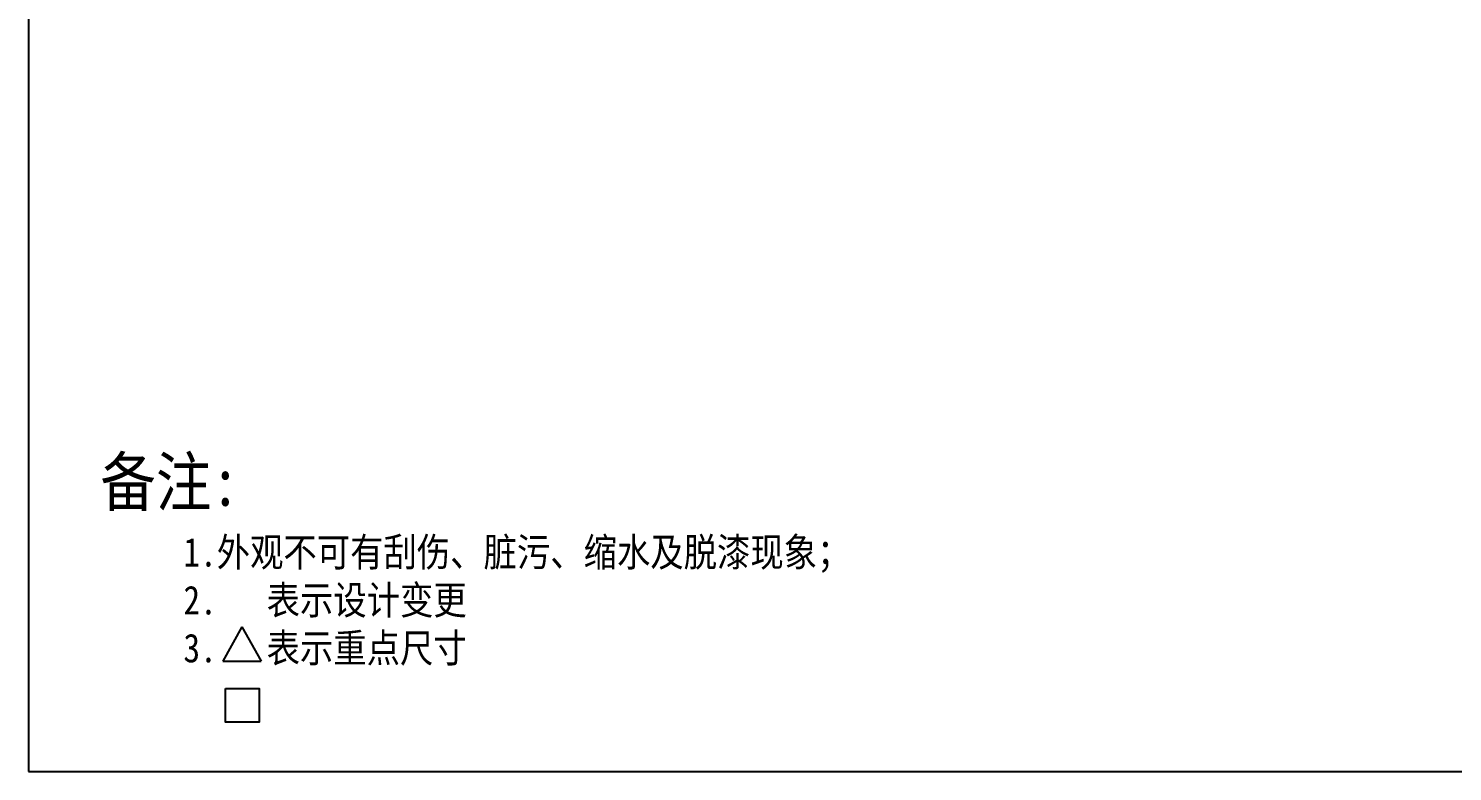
# Model space of a CAD drawing. Header units: millimetres. Extents: x -1373 to -518, y -246 to 359.
# Drawn here: x -1373 to -945.3, y -246 to -22.7 of the extents above; entities that cross this region are included whole.
import ezdxf

# ---------------------------------------------------------------- set-up
doc = ezdxf.new("R2010")
doc.units = ezdxf.units.MM
doc.header["$LTSCALE"] = 16.335
doc.layers.add('图框', color=7, linetype='CONTINUOUS')
doc.layers.add('文字说明', color=2, linetype='CONTINUOUS')
doc.styles.get("Standard").update_dxf_attribs({"font": '', "width": 0.85, "height": 2.5})
doc.styles.get('Standard').set_extended_font_data('SimSun')

msp = doc.modelspace()

# ---------------------------------------------------------------- linework, layer by layer
at = {"layer": '图框'}
msp.add_lwpolyline([(-1373.014, -245.95), (-517.654, -245.95), (-517.654, 358.85), (-1373.014, 358.85)], close=True, dxfattribs=at)
at = {"layer": '文字说明', "color": 1}
for p, q in [((-1308.928, -202.45), (-1314.688, -212.818)), ((-1308.928, -202.45), (-1303.168, -212.818)), ((-1314.688, -212.818), (-1303.168, -212.818))]:
    msp.add_line(p, q, dxfattribs=at)
at = {"layer": '文字说明', "color": 3}
msp.add_lwpolyline([(-1313.808, -221.026), (-1303.728, -221.026), (-1303.728, -231.106), (-1313.808, -231.106)], close=True, dxfattribs=at)

# ---------------------------------------------------------------- texts
at = {"layer": '文字说明', "insert": (-1351.453, -151.703), "char_height": 14.4, "width": 296.55724, "attachment_point": 1}
msp.add_mtext('备注:\\P   {\\H0.6x;1.外观不可有刮伤、脏污、缩水及脱漆现象；\\P     2.   表示设计变更  \\P     3.   表示重点尺寸\\P     }', dxfattribs=at)

doc.saveas('drawing.dxf')
